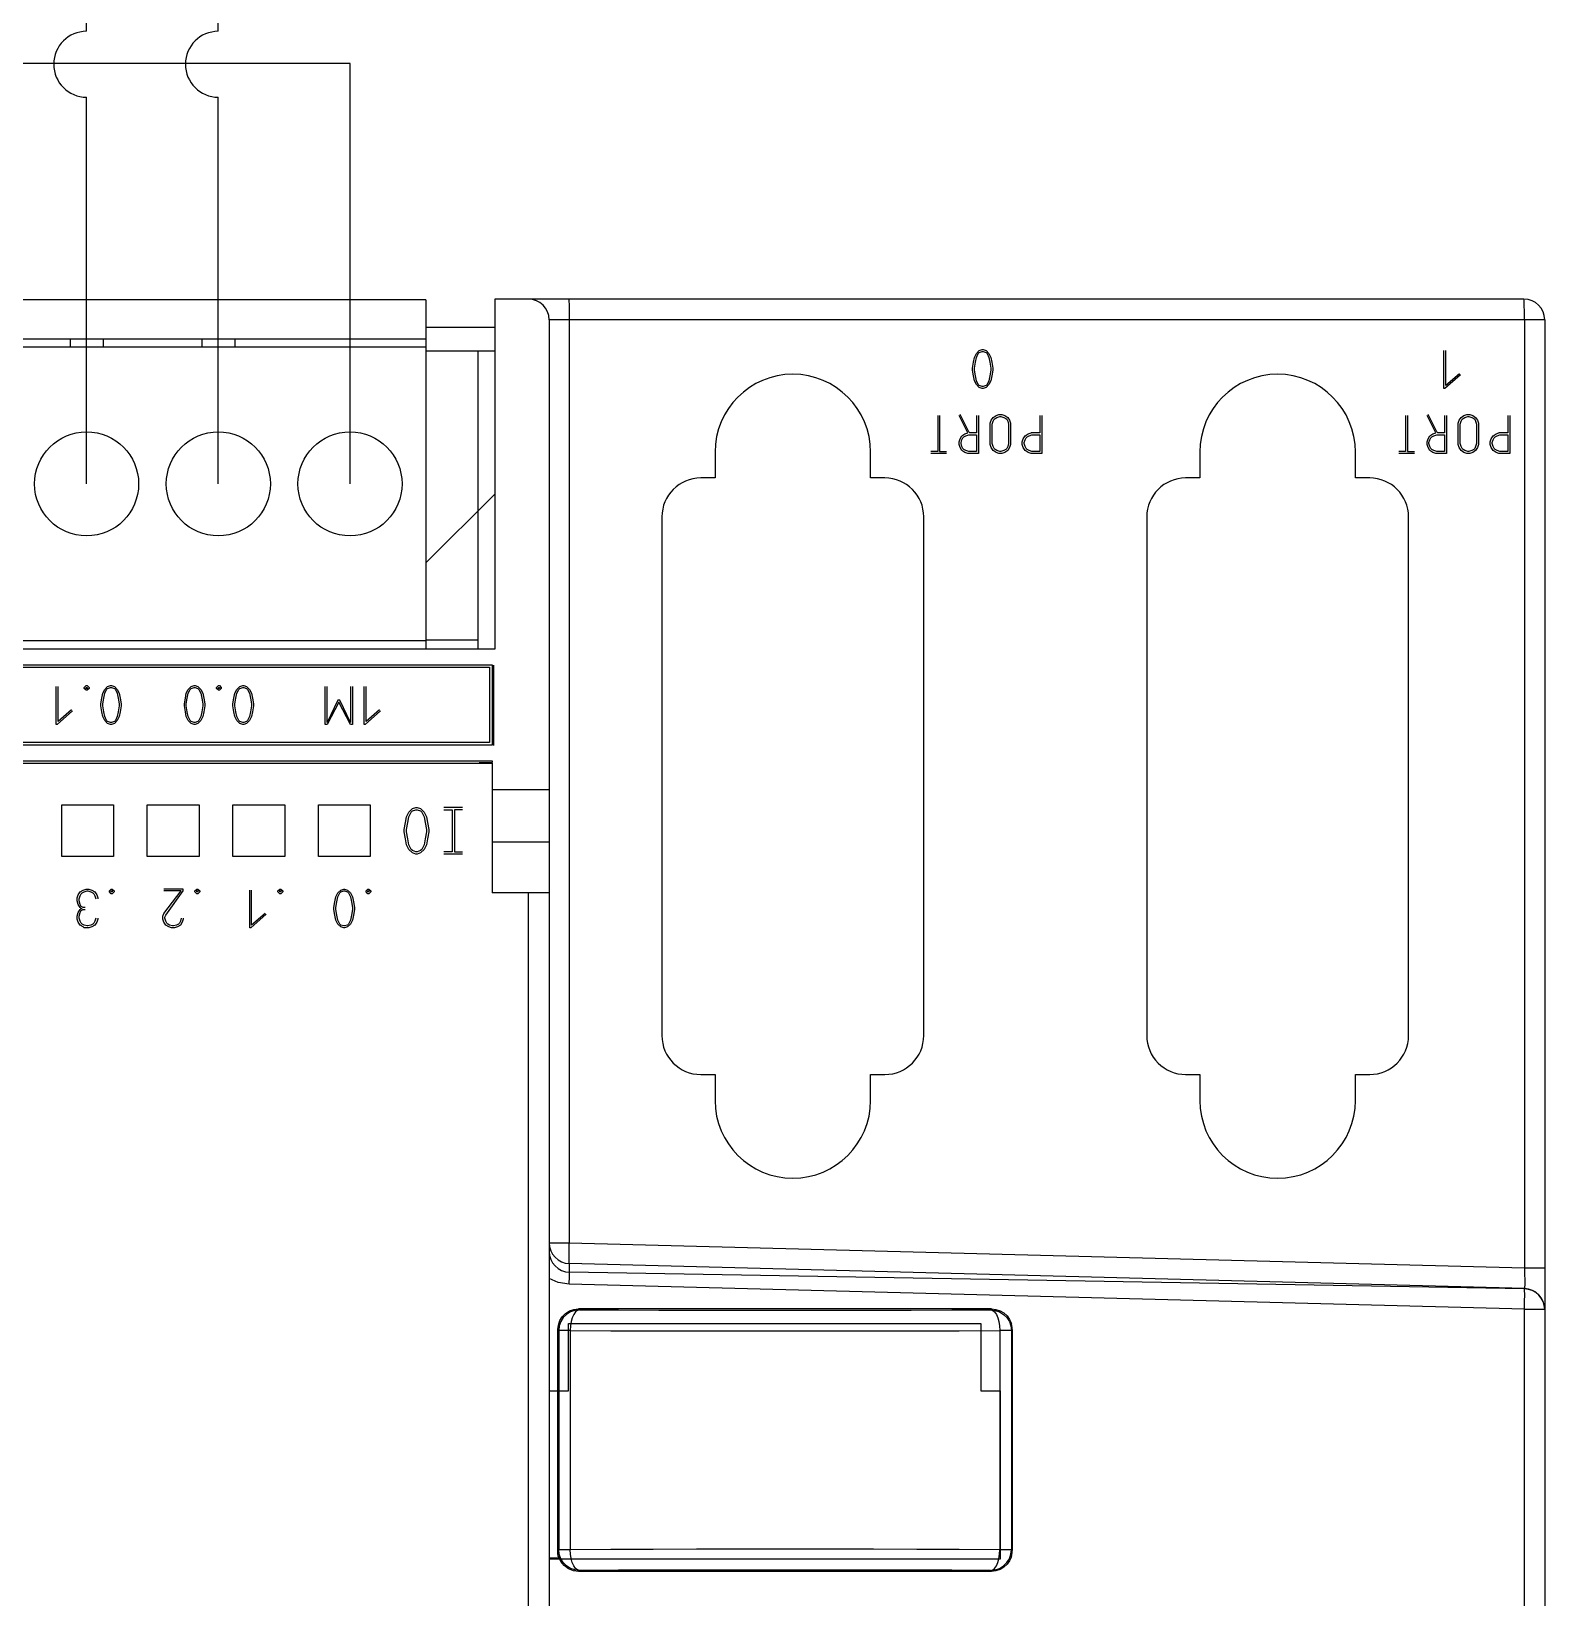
# Model space of a CAD drawing. Header units: inches. Extents: x 1238 to 1812, y 541 to 947.
# Drawn here: x 1505.2 to 1563.5, y 729.4 to 789.8 of the extents above; entities that cross this region are included whole.
import ezdxf

# ---------------------------------------------------------------- set-up
doc = ezdxf.new("R2010")
doc.units = ezdxf.units.IN
doc.header["$MEASUREMENT"] = 0
for name, color, linetype in [('0007LEVEL_0', 7, 'Continuous'), ('0007LEVEL_1', 7, 'Continuous'), ('0007LEVEL_2', 7, 'Continuous'), ('8_ALL_NOTES_BALLOONS_SYMBOLS_GT', 7, 'Continuous'), ('RED_2.5mm^2', 1, 'Continuous'), ('YEL_14_THHN', 2, 'Continuous')]:
    doc.layers.add(name, color=color, linetype=linetype)

msp = doc.modelspace()

# ---------------------------------------------------------------- linework, layer by layer
at = {"color": 7, "linetype": 'Continuous'}
for p, q in [((1523.048, 779.482), (1523.048, 765.982)), ((1562.748, 779.482), (1523.048, 779.482)), ((1525.148, 778.682), (1525.148, 700.282)), ((1563.548, 778.682), (1563.548, 700.282)), ((1531.548, 773.582), (1531.548, 772.582)), ((1537.548, 772.582), (1537.548, 773.582)), ((1550.248, 773.582), (1550.248, 772.582)), ((1556.248, 772.582), (1556.248, 773.582)), ((1531.548, 772.582), (1530.998, 772.582)), ((1538.098, 772.582), (1537.548, 772.582)), ((1550.248, 772.582), (1549.698, 772.582)), ((1556.798, 772.582), (1556.248, 772.582)), ((1529.498, 771.082), (1529.498, 751.082)), ((1539.598, 751.082), (1539.598, 771.082)), ((1548.198, 771.082), (1548.198, 751.082)), ((1558.298, 751.082), (1558.298, 771.082)), ((1523.048, 765.982), (1369.648, 765.982)), ((1369.748, 761.672), (1522.948, 761.672)), ((1522.948, 761.672), (1522.948, 761.613)), ((1369.748, 761.582), (1522.948, 761.582)), ((1522.948, 761.582), (1522.948, 756.582)), ((1522.948, 760.569), (1525.148, 760.569)), ((1506.348, 757.982), (1506.348, 759.982)), ((1506.348, 759.982), (1508.348, 759.982)), ((1508.348, 759.982), (1508.348, 757.982)), ((1509.648, 757.982), (1509.648, 759.982)), ((1509.648, 759.982), (1511.648, 759.982)), ((1511.648, 759.982), (1511.648, 757.982)), ((1512.948, 757.982), (1512.948, 759.982)), ((1512.948, 759.982), (1514.948, 759.982)), ((1514.948, 759.982), (1514.948, 757.982)), ((1516.248, 757.982), (1516.248, 759.982)), ((1516.248, 759.982), (1518.248, 759.982)), ((1518.248, 759.982), (1518.248, 757.982)), ((1522.948, 758.554), (1525.148, 758.554)), ((1508.348, 757.982), (1506.348, 757.982)), ((1511.648, 757.982), (1509.648, 757.982)), ((1514.948, 757.982), (1512.948, 757.982)), ((1518.248, 757.982), (1516.248, 757.982)), ((1525.148, 756.582), (1522.948, 756.582)), ((1530.998, 749.582), (1531.548, 749.582)), ((1531.548, 749.582), (1531.548, 748.582)), ((1537.548, 748.582), (1537.548, 749.582)), ((1537.548, 749.582), (1538.098, 749.582)), ((1549.698, 749.582), (1550.248, 749.582)), ((1550.248, 749.582), (1550.248, 748.582)), ((1556.248, 748.582), (1556.248, 749.582)), ((1556.248, 749.582), (1556.798, 749.582)), ((1562.762, 741.315), (1525.934, 741.958)), ((1525.898, 737.382), (1525.898, 739.982)), ((1525.898, 739.982), (1541.798, 739.982)), ((1541.798, 739.982), (1541.798, 737.382)), ((1525.148, 737.382), (1525.898, 737.382)), ((1541.798, 737.382), (1542.548, 737.382)), ((1542.548, 737.382), (1542.548, 730.888)), ((1542.548, 730.888), (1525.148, 730.896))]:
    msp.add_line(p, q, dxfattribs=at)
for centre, radius, start, end in [((1524.348, 778.682), 0.8, 0, 90), ((1562.748, 778.682), 0.8, 0, 90), ((1534.548, 773.582), 3, 0, 180), ((1553.248, 773.582), 3, 0, 180), ((1530.998, 771.082), 1.5, 90, 180), ((1538.098, 771.082), 1.5, 0, 90), ((1549.698, 771.082), 1.5, 90, 180), ((1556.798, 771.082), 1.5, 0, 90), ((1530.998, 751.082), 1.5, 180, 270), ((1538.098, 751.082), 1.5, 270, 0), ((1549.698, 751.082), 1.5, 180, 270.00001), ((1556.798, 751.082), 1.5, 270, 0), ((1534.548, 748.582), 3, 180, 0), ((1553.248, 748.582), 3, 180, 0), ((1525.948, 742.758), 0.8, 180, 269), ((1562.748, 740.515), 0.8, 0, 89)]:
    msp.add_arc(centre, radius, start, end, dxfattribs=at)
msp.add_spline([(1522.46, 761.603), (1522.546, 761.61), (1522.706, 761.612), (1522.948, 761.613)], degree=3, dxfattribs=at)
at = {"layer": '0007LEVEL_0', "color": 7, "linetype": 'Continuous'}
for p, q in [((1519.738, 759.702), (1519.873, 759.837)), ((1519.873, 759.837), (1520.008, 759.882)), ((1520.008, 759.882), (1520.053, 759.882)), ((1520.053, 759.882), (1520.188, 759.837)), ((1520.188, 759.837), (1520.323, 759.702)), ((1521.808, 759.882), (1521.088, 759.882)), ((1519.558, 759.027), (1519.603, 759.297)), ((1519.603, 759.297), (1519.648, 759.522)), ((1519.648, 759.522), (1519.738, 759.702)), ((1519.648, 759.027), (1519.693, 759.297)), ((1519.693, 759.297), (1519.738, 759.522)), ((1519.738, 759.522), (1519.828, 759.702)), ((1519.828, 759.702), (1519.873, 759.747)), ((1519.873, 759.747), (1520.008, 759.792)), ((1520.008, 759.792), (1520.053, 759.792)), ((1520.053, 759.792), (1520.188, 759.747)), ((1520.188, 759.747), (1520.233, 759.702)), ((1520.233, 759.702), (1520.323, 759.522)), ((1520.323, 759.702), (1520.413, 759.522)), ((1520.323, 759.522), (1520.368, 759.297)), ((1520.368, 759.297), (1520.413, 759.027)), ((1520.413, 759.522), (1520.458, 759.297)), ((1520.458, 759.297), (1520.503, 759.027)), ((1521.088, 759.792), (1521.403, 759.792)), ((1521.403, 759.792), (1521.403, 758.172)), ((1521.493, 759.792), (1521.493, 758.172)), ((1521.808, 759.792), (1521.493, 759.792)), ((1519.558, 758.937), (1519.558, 759.027)), ((1519.603, 758.667), (1519.558, 758.937)), ((1519.648, 758.442), (1519.603, 758.667)), ((1519.648, 758.937), (1519.648, 759.027)), ((1519.693, 758.667), (1519.648, 758.937)), ((1519.738, 758.442), (1519.693, 758.667)), ((1520.368, 758.667), (1520.323, 758.442)), ((1520.413, 758.937), (1520.368, 758.667)), ((1520.413, 759.027), (1520.413, 758.937)), ((1520.458, 758.667), (1520.413, 758.442)), ((1520.503, 758.937), (1520.458, 758.667)), ((1520.503, 759.027), (1520.503, 758.937)), ((1519.738, 758.262), (1519.648, 758.442)), ((1519.828, 758.262), (1519.738, 758.442)), ((1519.873, 758.127), (1519.738, 758.262)), ((1519.873, 758.217), (1519.828, 758.262)), ((1520.008, 758.172), (1519.873, 758.217)), ((1520.008, 758.082), (1519.873, 758.127)), ((1520.053, 758.172), (1520.008, 758.172)), ((1520.053, 758.082), (1520.008, 758.082)), ((1520.188, 758.217), (1520.053, 758.172)), ((1520.188, 758.127), (1520.053, 758.082)), ((1520.323, 758.262), (1520.188, 758.127)), ((1520.233, 758.262), (1520.188, 758.217)), ((1520.323, 758.442), (1520.233, 758.262)), ((1520.413, 758.442), (1520.323, 758.262)), ((1521.403, 758.172), (1521.088, 758.172)), ((1521.808, 758.082), (1521.088, 758.082)), ((1521.493, 758.172), (1521.808, 758.172)), ((1506.948, 756.394), (1506.986, 756.507)), ((1506.948, 756.282), (1506.948, 756.394)), ((1506.986, 756.132), (1506.948, 756.282)), ((1506.986, 756.507), (1507.061, 756.619)), ((1507.023, 756.357), (1507.061, 756.469)), ((1507.023, 756.282), (1507.023, 756.357)), ((1507.061, 756.132), (1507.023, 756.282)), ((1507.061, 756.619), (1507.173, 756.694)), ((1507.061, 756.469), (1507.098, 756.544)), ((1507.098, 756.544), (1507.136, 756.582)), ((1507.136, 756.582), (1507.211, 756.619)), ((1507.173, 756.694), (1507.286, 756.732)), ((1507.211, 756.619), (1507.323, 756.657)), ((1507.286, 756.732), (1507.398, 756.732)), ((1507.323, 756.657), (1507.361, 756.657)), ((1507.361, 756.657), (1507.473, 756.619)), ((1507.398, 756.732), (1507.511, 756.694)), ((1507.473, 756.619), (1507.548, 756.582)), ((1507.511, 756.694), (1507.623, 756.619)), ((1507.548, 756.582), (1507.586, 756.544)), ((1507.586, 756.544), (1507.623, 756.469)), ((1507.623, 756.619), (1507.698, 756.507)), ((1507.623, 756.469), (1507.661, 756.357)), ((1507.698, 756.507), (1507.736, 756.394)), ((1507.736, 756.394), (1507.736, 756.357)), ((1508.186, 756.657), (1508.261, 756.732)), ((1508.186, 756.619), (1508.186, 756.657)), ((1508.261, 756.544), (1508.186, 756.619)), ((1508.261, 756.732), (1508.298, 756.732)), ((1508.261, 756.619), (1508.261, 756.657)), ((1508.261, 756.657), (1508.298, 756.657)), ((1508.298, 756.619), (1508.261, 756.619)), ((1508.298, 756.544), (1508.261, 756.544)), ((1508.298, 756.732), (1508.373, 756.657)), ((1508.298, 756.657), (1508.298, 756.619)), ((1508.373, 756.619), (1508.298, 756.544)), ((1508.373, 756.657), (1508.373, 756.619)), ((1511.036, 756.732), (1510.286, 756.732)), ((1510.286, 755.794), (1510.961, 756.657)), ((1510.961, 756.657), (1510.286, 756.657)), ((1510.361, 755.719), (1511.036, 756.657)), ((1511.036, 756.657), (1511.036, 756.732)), ((1511.486, 756.657), (1511.561, 756.732)), ((1511.486, 756.619), (1511.486, 756.657)), ((1511.561, 756.544), (1511.486, 756.619)), ((1511.561, 756.732), (1511.598, 756.732)), ((1511.561, 756.619), (1511.561, 756.657)), ((1511.561, 756.657), (1511.598, 756.657)), ((1511.598, 756.619), (1511.561, 756.619)), ((1511.598, 756.544), (1511.561, 756.544)), ((1511.598, 756.732), (1511.673, 756.657)), ((1511.598, 756.657), (1511.598, 756.619)), ((1511.673, 756.619), (1511.598, 756.544)), ((1511.673, 756.657), (1511.673, 756.619)), ((1513.598, 755.232), (1513.598, 756.694)), ((1513.673, 755.344), (1513.673, 756.694)), ((1514.686, 756.657), (1514.761, 756.732)), ((1514.686, 756.619), (1514.686, 756.657)), ((1514.761, 756.544), (1514.686, 756.619)), ((1514.761, 756.732), (1514.798, 756.732)), ((1514.761, 756.619), (1514.761, 756.657)), ((1514.761, 756.657), (1514.798, 756.657)), ((1514.798, 756.619), (1514.761, 756.619)), ((1514.798, 756.544), (1514.761, 756.544)), ((1514.798, 756.732), (1514.873, 756.657)), ((1514.798, 756.657), (1514.798, 756.619)), ((1514.873, 756.619), (1514.798, 756.544)), ((1514.873, 756.657), (1514.873, 756.619)), ((1516.848, 756.019), (1516.886, 756.244)), ((1516.886, 756.244), (1516.923, 756.432)), ((1516.923, 756.432), (1516.998, 756.582)), ((1516.923, 756.019), (1516.961, 756.244)), ((1516.961, 756.244), (1516.998, 756.432)), ((1516.998, 756.582), (1517.111, 756.694)), ((1516.998, 756.432), (1517.073, 756.582)), ((1517.073, 756.582), (1517.111, 756.619)), ((1517.111, 756.694), (1517.223, 756.732)), ((1517.111, 756.619), (1517.223, 756.657)), ((1517.223, 756.732), (1517.261, 756.732)), ((1517.223, 756.657), (1517.261, 756.657)), ((1517.261, 756.732), (1517.373, 756.694)), ((1517.261, 756.657), (1517.373, 756.619)), ((1517.373, 756.694), (1517.486, 756.582)), ((1517.373, 756.619), (1517.411, 756.582)), ((1517.411, 756.582), (1517.486, 756.432)), ((1517.486, 756.582), (1517.561, 756.432)), ((1517.486, 756.432), (1517.523, 756.244)), ((1517.523, 756.244), (1517.561, 756.019)), ((1517.561, 756.432), (1517.598, 756.244)), ((1517.598, 756.244), (1517.636, 756.019)), ((1518.086, 756.657), (1518.161, 756.732)), ((1518.086, 756.619), (1518.086, 756.657)), ((1518.161, 756.544), (1518.086, 756.619)), ((1518.161, 756.732), (1518.198, 756.732)), ((1518.161, 756.619), (1518.161, 756.657)), ((1518.161, 756.657), (1518.198, 756.657)), ((1518.198, 756.619), (1518.161, 756.619)), ((1518.198, 756.544), (1518.161, 756.544)), ((1518.198, 756.732), (1518.273, 756.657)), ((1518.198, 756.657), (1518.198, 756.619)), ((1518.273, 756.619), (1518.198, 756.544)), ((1518.273, 756.657), (1518.273, 756.619)), ((1506.948, 755.682), (1506.986, 755.832)), ((1506.948, 755.569), (1506.948, 755.682)), ((1507.061, 756.019), (1506.986, 756.132)), ((1506.986, 755.832), (1507.061, 755.944)), ((1507.023, 755.682), (1507.061, 755.832)), ((1507.023, 755.607), (1507.023, 755.682)), ((1507.061, 755.494), (1507.023, 755.607)), ((1507.098, 756.057), (1507.061, 756.132)), ((1507.098, 755.982), (1507.061, 756.019)), ((1507.061, 755.944), (1507.098, 755.982)), ((1507.061, 755.832), (1507.098, 755.907)), ((1507.173, 756.019), (1507.098, 756.057)), ((1507.098, 755.982), (1507.136, 755.982)), ((1507.098, 755.907), (1507.173, 755.944)), ((1507.248, 756.019), (1507.173, 756.019)), ((1507.173, 755.944), (1507.248, 755.944)), ((1507.661, 755.607), (1507.623, 755.494)), ((1507.736, 755.607), (1507.736, 755.569)), ((1510.248, 755.682), (1510.286, 755.794)), ((1510.248, 755.569), (1510.248, 755.682)), ((1510.323, 755.644), (1510.361, 755.719)), ((1510.323, 755.607), (1510.323, 755.644)), ((1510.361, 755.494), (1510.323, 755.607)), ((1510.961, 755.607), (1510.923, 755.494)), ((1511.036, 755.607), (1511.036, 755.569)), ((1514.236, 755.757), (1513.636, 755.232)), ((1514.198, 755.794), (1513.673, 755.344)), ((1516.848, 755.944), (1516.848, 756.019)), ((1516.886, 755.719), (1516.848, 755.944)), ((1516.923, 755.532), (1516.886, 755.719)), ((1516.923, 755.944), (1516.923, 756.019)), ((1516.961, 755.719), (1516.923, 755.944)), ((1516.998, 755.532), (1516.961, 755.719)), ((1517.523, 755.719), (1517.486, 755.532)), ((1517.561, 755.944), (1517.523, 755.719)), ((1517.561, 756.019), (1517.561, 755.944)), ((1517.598, 755.719), (1517.561, 755.532)), ((1517.636, 755.944), (1517.598, 755.719)), ((1517.636, 756.019), (1517.636, 755.944)), ((1506.986, 755.457), (1506.948, 755.569)), ((1507.061, 755.344), (1506.986, 755.457)), ((1507.098, 755.419), (1507.061, 755.494)), ((1507.173, 755.269), (1507.061, 755.344)), ((1507.136, 755.382), (1507.098, 755.419)), ((1507.211, 755.344), (1507.136, 755.382)), ((1507.211, 755.232), (1507.173, 755.269)), ((1507.323, 755.307), (1507.211, 755.344)), ((1507.398, 755.232), (1507.211, 755.232)), ((1507.361, 755.307), (1507.323, 755.307)), ((1507.473, 755.344), (1507.361, 755.307)), ((1507.511, 755.269), (1507.398, 755.232)), ((1507.548, 755.382), (1507.473, 755.344)), ((1507.623, 755.344), (1507.511, 755.269)), ((1507.586, 755.419), (1507.548, 755.382)), ((1507.623, 755.494), (1507.586, 755.419)), ((1507.698, 755.457), (1507.623, 755.344)), ((1507.736, 755.569), (1507.698, 755.457)), ((1510.286, 755.457), (1510.248, 755.569)), ((1510.361, 755.344), (1510.286, 755.457)), ((1510.398, 755.419), (1510.361, 755.494)), ((1510.473, 755.269), (1510.361, 755.344)), ((1510.436, 755.382), (1510.398, 755.419)), ((1510.511, 755.344), (1510.436, 755.382)), ((1510.586, 755.232), (1510.473, 755.269)), ((1510.623, 755.307), (1510.511, 755.344)), ((1510.698, 755.232), (1510.586, 755.232)), ((1510.661, 755.307), (1510.623, 755.307)), ((1510.773, 755.344), (1510.661, 755.307)), ((1510.811, 755.269), (1510.698, 755.232)), ((1510.848, 755.382), (1510.773, 755.344)), ((1510.923, 755.344), (1510.811, 755.269)), ((1510.886, 755.419), (1510.848, 755.382)), ((1510.923, 755.494), (1510.886, 755.419)), ((1510.998, 755.457), (1510.923, 755.344)), ((1511.036, 755.569), (1510.998, 755.457)), ((1513.636, 755.232), (1513.598, 755.232)), ((1516.998, 755.382), (1516.923, 755.532)), ((1517.073, 755.382), (1516.998, 755.532)), ((1517.111, 755.269), (1516.998, 755.382)), ((1517.111, 755.344), (1517.073, 755.382)), ((1517.223, 755.307), (1517.111, 755.344)), ((1517.223, 755.232), (1517.111, 755.269)), ((1517.261, 755.307), (1517.223, 755.307)), ((1517.261, 755.232), (1517.223, 755.232)), ((1517.373, 755.344), (1517.261, 755.307)), ((1517.373, 755.269), (1517.261, 755.232)), ((1517.486, 755.382), (1517.373, 755.269)), ((1517.411, 755.382), (1517.373, 755.344)), ((1517.486, 755.532), (1517.411, 755.382)), ((1517.561, 755.532), (1517.486, 755.382))]:
    msp.add_line(p, q, dxfattribs=at)
at = {"layer": '0007LEVEL_1', "color": 7, "linetype": 'Continuous'}
for p, q in [((1449.148, 765.382), (1522.948, 765.382)), ((1449.248, 765.282), (1522.848, 765.282)), ((1522.848, 765.282), (1522.848, 762.382)), ((1522.948, 765.382), (1522.948, 762.282)), ((1506.13, 763.082), (1506.13, 764.544)), ((1506.205, 763.194), (1506.205, 764.544)), ((1507.217, 764.507), (1507.292, 764.582)), ((1507.217, 764.469), (1507.217, 764.507)), ((1507.292, 764.394), (1507.217, 764.469)), ((1507.292, 764.582), (1507.33, 764.582)), ((1507.292, 764.469), (1507.292, 764.507)), ((1507.292, 764.507), (1507.33, 764.507)), ((1507.33, 764.469), (1507.292, 764.469)), ((1507.33, 764.394), (1507.292, 764.394)), ((1507.33, 764.582), (1507.405, 764.507)), ((1507.33, 764.507), (1507.33, 764.469)), ((1507.405, 764.469), (1507.33, 764.394)), ((1507.405, 764.507), (1507.405, 764.469)), ((1507.855, 763.869), (1507.892, 764.094)), ((1507.892, 764.094), (1507.93, 764.282)), ((1507.93, 764.282), (1508.005, 764.432)), ((1507.93, 763.869), (1507.967, 764.094)), ((1507.967, 764.094), (1508.005, 764.282)), ((1508.005, 764.432), (1508.117, 764.544)), ((1508.005, 764.282), (1508.08, 764.432)), ((1508.08, 764.432), (1508.117, 764.469)), ((1508.117, 764.544), (1508.23, 764.582)), ((1508.117, 764.469), (1508.23, 764.507)), ((1508.23, 764.582), (1508.267, 764.582)), ((1508.23, 764.507), (1508.267, 764.507)), ((1508.267, 764.582), (1508.38, 764.544)), ((1508.267, 764.507), (1508.38, 764.469)), ((1508.38, 764.544), (1508.492, 764.432)), ((1508.38, 764.469), (1508.417, 764.432)), ((1508.417, 764.432), (1508.492, 764.282)), ((1508.492, 764.432), (1508.567, 764.282)), ((1508.492, 764.282), (1508.53, 764.094)), ((1508.53, 764.094), (1508.567, 763.869)), ((1508.567, 764.282), (1508.605, 764.094)), ((1508.605, 764.094), (1508.642, 763.869)), ((1511.079, 763.869), (1511.116, 764.094)), ((1511.116, 764.094), (1511.154, 764.282)), ((1511.154, 764.282), (1511.229, 764.432)), ((1511.154, 763.869), (1511.191, 764.094)), ((1511.191, 764.094), (1511.229, 764.282)), ((1511.229, 764.432), (1511.341, 764.544)), ((1511.229, 764.282), (1511.304, 764.432)), ((1511.304, 764.432), (1511.341, 764.469)), ((1511.341, 764.544), (1511.454, 764.582)), ((1511.341, 764.469), (1511.454, 764.507)), ((1511.454, 764.582), (1511.491, 764.582)), ((1511.454, 764.507), (1511.491, 764.507)), ((1511.491, 764.582), (1511.604, 764.544)), ((1511.491, 764.507), (1511.604, 764.469)), ((1511.604, 764.544), (1511.716, 764.432)), ((1511.604, 764.469), (1511.641, 764.432)), ((1511.641, 764.432), (1511.716, 764.282)), ((1511.716, 764.432), (1511.791, 764.282)), ((1511.716, 764.282), (1511.754, 764.094)), ((1511.754, 764.094), (1511.791, 763.869)), ((1511.791, 764.282), (1511.829, 764.094)), ((1511.829, 764.094), (1511.866, 763.869)), ((1512.316, 764.507), (1512.391, 764.582)), ((1512.316, 764.469), (1512.316, 764.507)), ((1512.391, 764.394), (1512.316, 764.469)), ((1512.391, 764.582), (1512.429, 764.582)), ((1512.391, 764.469), (1512.391, 764.507)), ((1512.391, 764.507), (1512.429, 764.507)), ((1512.429, 764.469), (1512.391, 764.469)), ((1512.429, 764.394), (1512.391, 764.394)), ((1512.429, 764.582), (1512.504, 764.507)), ((1512.429, 764.507), (1512.429, 764.469)), ((1512.504, 764.469), (1512.429, 764.394)), ((1512.504, 764.507), (1512.504, 764.469)), ((1512.954, 763.869), (1512.991, 764.094)), ((1512.991, 764.094), (1513.029, 764.282)), ((1513.029, 764.282), (1513.104, 764.432)), ((1513.029, 763.869), (1513.066, 764.094)), ((1513.066, 764.094), (1513.104, 764.282)), ((1513.104, 764.432), (1513.216, 764.544)), ((1513.104, 764.282), (1513.179, 764.432)), ((1513.179, 764.432), (1513.216, 764.469)), ((1513.216, 764.544), (1513.329, 764.582)), ((1513.216, 764.469), (1513.329, 764.507)), ((1513.329, 764.582), (1513.366, 764.582)), ((1513.329, 764.507), (1513.366, 764.507)), ((1513.366, 764.582), (1513.479, 764.544)), ((1513.366, 764.507), (1513.479, 764.469)), ((1513.479, 764.544), (1513.591, 764.432)), ((1513.479, 764.469), (1513.516, 764.432)), ((1513.516, 764.432), (1513.591, 764.282)), ((1513.591, 764.432), (1513.666, 764.282)), ((1513.591, 764.282), (1513.629, 764.094)), ((1513.629, 764.094), (1513.666, 763.869)), ((1513.666, 764.282), (1513.704, 764.094)), ((1513.704, 764.094), (1513.741, 763.869)), ((1516.511, 763.082), (1516.511, 764.544)), ((1516.586, 763.157), (1516.586, 764.544)), ((1517.486, 764.544), (1517.486, 763.157)), ((1517.561, 764.544), (1517.561, 763.082)), ((1518.011, 763.082), (1518.011, 764.544)), ((1518.086, 763.194), (1518.086, 764.544)), ((1506.767, 763.607), (1506.167, 763.082)), ((1506.73, 763.644), (1506.205, 763.194)), ((1507.855, 763.794), (1507.855, 763.869)), ((1507.892, 763.569), (1507.855, 763.794)), ((1507.93, 763.382), (1507.892, 763.569)), ((1507.93, 763.794), (1507.93, 763.869)), ((1507.967, 763.569), (1507.93, 763.794)), ((1508.005, 763.382), (1507.967, 763.569)), ((1508.53, 763.569), (1508.492, 763.382)), ((1508.567, 763.794), (1508.53, 763.569)), ((1508.567, 763.869), (1508.567, 763.794)), ((1508.605, 763.569), (1508.567, 763.382)), ((1508.642, 763.794), (1508.605, 763.569)), ((1508.642, 763.869), (1508.642, 763.794)), ((1511.079, 763.794), (1511.079, 763.869)), ((1511.116, 763.569), (1511.079, 763.794)), ((1511.154, 763.382), (1511.116, 763.569)), ((1511.154, 763.794), (1511.154, 763.869)), ((1511.191, 763.569), (1511.154, 763.794)), ((1511.229, 763.382), (1511.191, 763.569)), ((1511.754, 763.569), (1511.716, 763.382)), ((1511.791, 763.794), (1511.754, 763.569)), ((1511.791, 763.869), (1511.791, 763.794)), ((1511.829, 763.569), (1511.791, 763.382)), ((1511.866, 763.794), (1511.829, 763.569)), ((1511.866, 763.869), (1511.866, 763.794)), ((1512.954, 763.794), (1512.954, 763.869)), ((1512.991, 763.569), (1512.954, 763.794)), ((1513.029, 763.382), (1512.991, 763.569)), ((1513.029, 763.794), (1513.029, 763.869)), ((1513.066, 763.569), (1513.029, 763.794)), ((1513.104, 763.382), (1513.066, 763.569)), ((1513.629, 763.569), (1513.591, 763.382)), ((1513.666, 763.794), (1513.629, 763.569)), ((1513.666, 763.869), (1513.666, 763.794)), ((1513.704, 763.569), (1513.666, 763.382)), ((1513.741, 763.794), (1513.704, 763.569)), ((1513.741, 763.869), (1513.741, 763.794)), ((1516.999, 764.019), (1516.586, 763.157)), ((1517.036, 763.944), (1516.586, 763.082)), ((1517.074, 764.019), (1516.999, 764.019)), ((1517.486, 763.082), (1517.036, 763.944)), ((1517.486, 763.157), (1517.074, 764.019)), ((1518.649, 763.607), (1518.049, 763.082)), ((1518.611, 763.644), (1518.086, 763.194)), ((1506.167, 763.082), (1506.13, 763.082)), ((1508.005, 763.232), (1507.93, 763.382)), ((1508.08, 763.232), (1508.005, 763.382)), ((1508.117, 763.119), (1508.005, 763.232)), ((1508.117, 763.194), (1508.08, 763.232)), ((1508.23, 763.157), (1508.117, 763.194)), ((1508.23, 763.082), (1508.117, 763.119)), ((1508.267, 763.157), (1508.23, 763.157)), ((1508.267, 763.082), (1508.23, 763.082)), ((1508.38, 763.194), (1508.267, 763.157)), ((1508.38, 763.119), (1508.267, 763.082)), ((1508.417, 763.232), (1508.38, 763.194)), ((1508.492, 763.232), (1508.38, 763.119)), ((1508.492, 763.382), (1508.417, 763.232)), ((1508.567, 763.382), (1508.492, 763.232)), ((1511.229, 763.232), (1511.154, 763.382)), ((1511.304, 763.232), (1511.229, 763.382)), ((1511.341, 763.119), (1511.229, 763.232)), ((1511.341, 763.194), (1511.304, 763.232)), ((1511.454, 763.157), (1511.341, 763.194)), ((1511.454, 763.082), (1511.341, 763.119)), ((1511.491, 763.157), (1511.454, 763.157)), ((1511.491, 763.082), (1511.454, 763.082)), ((1511.604, 763.194), (1511.491, 763.157)), ((1511.604, 763.119), (1511.491, 763.082)), ((1511.716, 763.232), (1511.604, 763.119)), ((1511.641, 763.232), (1511.604, 763.194)), ((1511.716, 763.382), (1511.641, 763.232)), ((1511.791, 763.382), (1511.716, 763.232)), ((1513.104, 763.232), (1513.029, 763.382)), ((1513.179, 763.232), (1513.104, 763.382)), ((1513.216, 763.119), (1513.104, 763.232)), ((1513.216, 763.194), (1513.179, 763.232)), ((1513.329, 763.157), (1513.216, 763.194)), ((1513.329, 763.082), (1513.216, 763.119)), ((1513.366, 763.157), (1513.329, 763.157)), ((1513.366, 763.082), (1513.329, 763.082)), ((1513.479, 763.194), (1513.366, 763.157)), ((1513.479, 763.119), (1513.366, 763.082)), ((1513.591, 763.232), (1513.479, 763.119)), ((1513.516, 763.232), (1513.479, 763.194)), ((1513.591, 763.382), (1513.516, 763.232)), ((1513.666, 763.382), (1513.591, 763.232)), ((1516.586, 763.082), (1516.511, 763.082)), ((1517.561, 763.082), (1517.486, 763.082)), ((1518.049, 763.082), (1518.011, 763.082)), ((1522.948, 762.282), (1449.148, 762.282)), ((1522.848, 762.382), (1449.248, 762.382))]:
    msp.add_line(p, q, dxfattribs=at)
at = {"layer": '0007LEVEL_2', "color": 7, "linetype": 'Continuous'}
for p, q in [((1541.551, 777.232), (1541.626, 777.382)), ((1541.626, 777.382), (1541.738, 777.494)), ((1541.626, 777.232), (1541.701, 777.382)), ((1541.701, 777.382), (1541.738, 777.419)), ((1541.738, 777.494), (1541.851, 777.532)), ((1541.738, 777.419), (1541.851, 777.457)), ((1541.851, 777.532), (1541.888, 777.532)), ((1541.851, 777.457), (1541.888, 777.457)), ((1541.888, 777.532), (1542.001, 777.494)), ((1541.888, 777.457), (1542.001, 777.419)), ((1542.001, 777.494), (1542.113, 777.382)), ((1542.001, 777.419), (1542.038, 777.382)), ((1542.038, 777.382), (1542.113, 777.232)), ((1542.113, 777.382), (1542.188, 777.232)), ((1559.663, 776.032), (1559.663, 777.494)), ((1559.738, 776.144), (1559.738, 777.494)), ((1541.476, 776.819), (1541.513, 777.044)), ((1541.476, 776.744), (1541.476, 776.819)), ((1541.513, 776.519), (1541.476, 776.744)), ((1541.513, 777.044), (1541.551, 777.232)), ((1541.551, 776.819), (1541.588, 777.044)), ((1541.551, 776.744), (1541.551, 776.819)), ((1541.588, 776.519), (1541.551, 776.744)), ((1541.588, 777.044), (1541.626, 777.232)), ((1542.113, 777.232), (1542.151, 777.044)), ((1542.151, 777.044), (1542.188, 776.819)), ((1542.188, 776.744), (1542.151, 776.519)), ((1542.188, 777.232), (1542.226, 777.044)), ((1542.188, 776.819), (1542.188, 776.744)), ((1542.226, 777.044), (1542.263, 776.819)), ((1542.263, 776.744), (1542.226, 776.519)), ((1542.263, 776.819), (1542.263, 776.744)), ((1541.551, 776.332), (1541.513, 776.519)), ((1541.626, 776.182), (1541.551, 776.332)), ((1541.626, 776.332), (1541.588, 776.519)), ((1541.701, 776.182), (1541.626, 776.332)), ((1541.738, 776.069), (1541.626, 776.182)), ((1541.738, 776.144), (1541.701, 776.182)), ((1541.851, 776.107), (1541.738, 776.144)), ((1542.001, 776.144), (1541.888, 776.107)), ((1542.038, 776.182), (1542.001, 776.144)), ((1542.113, 776.182), (1542.001, 776.069)), ((1542.113, 776.332), (1542.038, 776.182)), ((1542.151, 776.519), (1542.113, 776.332)), ((1542.188, 776.332), (1542.113, 776.182)), ((1542.226, 776.519), (1542.188, 776.332)), ((1560.3, 776.557), (1559.7, 776.032)), ((1560.263, 776.594), (1559.738, 776.144)), ((1541.851, 776.032), (1541.738, 776.069)), ((1541.888, 776.107), (1541.851, 776.107)), ((1541.888, 776.032), (1541.851, 776.032)), ((1542.001, 776.069), (1541.888, 776.032)), ((1559.7, 776.032), (1559.663, 776.032)), ((1540.136, 774.994), (1540.136, 773.607)), ((1540.211, 774.994), (1540.211, 773.607)), ((1541.298, 774.319), (1540.961, 774.994)), ((1541.336, 774.357), (1540.998, 775.032)), ((1541.636, 774.994), (1541.636, 774.319)), ((1541.711, 774.994), (1541.711, 773.532)), ((1542.198, 774.807), (1542.273, 774.919)), ((1542.273, 774.919), (1542.386, 774.994)), ((1542.348, 774.882), (1542.423, 774.919)), ((1542.386, 774.994), (1542.498, 775.032)), ((1542.423, 774.919), (1542.536, 774.957)), ((1542.498, 775.032), (1542.611, 775.032)), ((1542.536, 774.957), (1542.573, 774.957)), ((1542.573, 774.957), (1542.686, 774.919)), ((1542.611, 775.032), (1542.723, 774.994)), ((1542.686, 774.919), (1542.761, 774.882)), ((1542.723, 774.994), (1542.836, 774.919)), ((1542.836, 774.919), (1542.911, 774.807)), ((1544.073, 774.994), (1544.073, 774.319)), ((1544.148, 774.994), (1544.148, 773.532)), ((1558.186, 774.994), (1558.186, 773.607)), ((1558.261, 774.994), (1558.261, 773.607)), ((1559.348, 774.319), (1559.011, 774.994)), ((1559.386, 774.357), (1559.048, 775.032)), ((1559.686, 774.994), (1559.686, 774.319)), ((1559.761, 774.994), (1559.761, 773.532)), ((1560.248, 774.807), (1560.323, 774.919)), ((1560.323, 774.919), (1560.436, 774.994)), ((1560.398, 774.882), (1560.473, 774.919)), ((1560.436, 774.994), (1560.548, 775.032)), ((1560.473, 774.919), (1560.586, 774.957)), ((1560.548, 775.032), (1560.661, 775.032)), ((1560.586, 774.957), (1560.623, 774.957)), ((1560.623, 774.957), (1560.736, 774.919)), ((1560.661, 775.032), (1560.773, 774.994)), ((1560.736, 774.919), (1560.811, 774.882)), ((1560.773, 774.994), (1560.886, 774.919)), ((1560.886, 774.919), (1560.961, 774.807)), ((1562.123, 774.994), (1562.123, 774.319)), ((1562.198, 774.994), (1562.198, 773.532)), ((1541.186, 774.282), (1541.298, 774.319)), ((1541.373, 774.319), (1541.336, 774.357)), ((1541.636, 774.319), (1541.373, 774.319)), ((1542.161, 774.694), (1542.198, 774.807)), ((1542.161, 773.869), (1542.161, 774.694)), ((1542.236, 774.657), (1542.273, 774.769)), ((1542.236, 773.907), (1542.236, 774.657)), ((1542.273, 774.769), (1542.311, 774.844)), ((1542.311, 774.844), (1542.348, 774.882)), ((1542.761, 774.882), (1542.798, 774.844)), ((1542.798, 774.844), (1542.836, 774.769)), ((1542.836, 774.769), (1542.873, 774.657)), ((1542.873, 774.657), (1542.873, 773.907)), ((1542.911, 774.807), (1542.948, 774.694)), ((1542.948, 774.694), (1542.948, 773.869)), ((1543.623, 774.282), (1543.736, 774.319)), ((1544.073, 774.319), (1543.736, 774.319)), ((1559.236, 774.282), (1559.348, 774.319)), ((1559.423, 774.319), (1559.386, 774.357)), ((1559.686, 774.319), (1559.423, 774.319)), ((1560.211, 774.694), (1560.248, 774.807)), ((1560.211, 773.869), (1560.211, 774.694)), ((1560.286, 774.657), (1560.323, 774.769)), ((1560.286, 773.907), (1560.286, 774.657)), ((1560.323, 774.769), (1560.361, 774.844)), ((1560.361, 774.844), (1560.398, 774.882)), ((1560.811, 774.882), (1560.848, 774.844)), ((1560.848, 774.844), (1560.886, 774.769)), ((1560.886, 774.769), (1560.923, 774.657)), ((1560.923, 774.657), (1560.923, 773.907)), ((1560.961, 774.807), (1560.998, 774.694)), ((1560.998, 774.694), (1560.998, 773.869)), ((1561.673, 774.282), (1561.786, 774.319)), ((1562.123, 774.319), (1561.786, 774.319)), ((1540.961, 773.982), (1540.998, 774.094)), ((1540.961, 773.869), (1540.961, 773.982)), ((1540.998, 773.757), (1540.961, 773.869)), ((1540.998, 774.094), (1541.073, 774.207)), ((1541.073, 773.644), (1540.998, 773.757)), ((1541.036, 773.944), (1541.073, 774.057)), ((1541.036, 773.907), (1541.036, 773.944)), ((1541.073, 773.794), (1541.036, 773.907)), ((1541.073, 774.207), (1541.186, 774.282)), ((1541.073, 774.057), (1541.111, 774.132)), ((1541.111, 773.719), (1541.073, 773.794)), ((1541.111, 774.132), (1541.148, 774.169)), ((1541.148, 773.682), (1541.111, 773.719)), ((1541.148, 774.169), (1541.223, 774.207)), ((1541.223, 774.207), (1541.336, 774.244)), ((1541.336, 774.244), (1541.636, 774.244)), ((1541.636, 774.244), (1541.636, 773.607)), ((1542.198, 773.757), (1542.161, 773.869)), ((1542.273, 773.644), (1542.198, 773.757)), ((1542.273, 773.794), (1542.236, 773.907)), ((1542.311, 773.719), (1542.273, 773.794)), ((1542.348, 773.682), (1542.311, 773.719)), ((1542.798, 773.719), (1542.761, 773.682)), ((1542.836, 773.794), (1542.798, 773.719)), ((1542.873, 773.907), (1542.836, 773.794)), ((1542.911, 773.757), (1542.836, 773.644)), ((1542.948, 773.869), (1542.911, 773.757)), ((1543.398, 773.982), (1543.436, 774.094)), ((1543.398, 773.869), (1543.398, 773.982)), ((1543.436, 773.757), (1543.398, 773.869)), ((1543.436, 774.094), (1543.511, 774.207)), ((1543.511, 773.644), (1543.436, 773.757)), ((1543.473, 773.944), (1543.511, 774.057)), ((1543.473, 773.907), (1543.473, 773.944)), ((1543.511, 773.794), (1543.473, 773.907)), ((1543.511, 774.207), (1543.623, 774.282)), ((1543.511, 774.057), (1543.548, 774.132)), ((1543.548, 773.719), (1543.511, 773.794)), ((1543.548, 774.132), (1543.586, 774.169)), ((1543.586, 773.682), (1543.548, 773.719)), ((1543.586, 774.169), (1543.661, 774.207)), ((1543.661, 774.207), (1543.773, 774.244)), ((1543.773, 774.244), (1544.073, 774.244)), ((1544.073, 774.244), (1544.073, 773.607)), ((1559.011, 773.982), (1559.048, 774.094)), ((1559.011, 773.869), (1559.011, 773.982)), ((1559.048, 773.757), (1559.011, 773.869)), ((1559.048, 774.094), (1559.123, 774.207)), ((1559.123, 773.644), (1559.048, 773.757)), ((1559.086, 773.944), (1559.123, 774.057)), ((1559.086, 773.907), (1559.086, 773.944)), ((1559.123, 773.794), (1559.086, 773.907)), ((1559.123, 774.207), (1559.236, 774.282)), ((1559.123, 774.057), (1559.161, 774.132)), ((1559.161, 773.719), (1559.123, 773.794)), ((1559.161, 774.132), (1559.198, 774.169)), ((1559.198, 773.682), (1559.161, 773.719)), ((1559.198, 774.169), (1559.273, 774.207)), ((1559.273, 774.207), (1559.386, 774.244)), ((1559.386, 774.244), (1559.686, 774.244)), ((1559.686, 774.244), (1559.686, 773.607)), ((1560.248, 773.757), (1560.211, 773.869)), ((1560.323, 773.644), (1560.248, 773.757)), ((1560.323, 773.794), (1560.286, 773.907)), ((1560.361, 773.719), (1560.323, 773.794)), ((1560.398, 773.682), (1560.361, 773.719)), ((1560.848, 773.719), (1560.811, 773.682)), ((1560.886, 773.794), (1560.848, 773.719)), ((1560.923, 773.907), (1560.886, 773.794)), ((1560.961, 773.757), (1560.886, 773.644)), ((1560.998, 773.869), (1560.961, 773.757)), ((1561.448, 773.982), (1561.486, 774.094)), ((1561.448, 773.869), (1561.448, 773.982)), ((1561.486, 773.757), (1561.448, 773.869)), ((1561.486, 774.094), (1561.561, 774.207)), ((1561.561, 773.644), (1561.486, 773.757)), ((1561.523, 773.944), (1561.561, 774.057)), ((1561.523, 773.907), (1561.523, 773.944)), ((1561.561, 773.794), (1561.523, 773.907)), ((1561.561, 774.207), (1561.673, 774.282)), ((1561.561, 774.057), (1561.598, 774.132)), ((1561.598, 773.719), (1561.561, 773.794)), ((1561.598, 774.132), (1561.636, 774.169)), ((1561.636, 773.682), (1561.598, 773.719)), ((1561.636, 774.169), (1561.711, 774.207)), ((1561.711, 774.207), (1561.823, 774.244)), ((1561.823, 774.244), (1562.123, 774.244)), ((1562.123, 774.244), (1562.123, 773.607)), ((1540.136, 773.607), (1539.873, 773.607)), ((1540.473, 773.532), (1539.873, 773.532)), ((1540.211, 773.607), (1540.473, 773.607)), ((1541.186, 773.569), (1541.073, 773.644)), ((1541.223, 773.644), (1541.148, 773.682)), ((1541.298, 773.532), (1541.186, 773.569)), ((1541.336, 773.607), (1541.223, 773.644)), ((1541.711, 773.532), (1541.298, 773.532)), ((1541.636, 773.607), (1541.336, 773.607)), ((1542.386, 773.569), (1542.273, 773.644)), ((1542.423, 773.644), (1542.348, 773.682)), ((1542.498, 773.532), (1542.386, 773.569)), ((1542.536, 773.607), (1542.423, 773.644)), ((1542.611, 773.532), (1542.498, 773.532)), ((1542.573, 773.607), (1542.536, 773.607)), ((1542.686, 773.644), (1542.573, 773.607)), ((1542.723, 773.569), (1542.611, 773.532)), ((1542.761, 773.682), (1542.686, 773.644)), ((1542.836, 773.644), (1542.723, 773.569)), ((1543.623, 773.569), (1543.511, 773.644)), ((1543.661, 773.644), (1543.586, 773.682)), ((1543.736, 773.532), (1543.623, 773.569)), ((1543.773, 773.607), (1543.661, 773.644)), ((1544.148, 773.532), (1543.736, 773.532)), ((1544.073, 773.607), (1543.773, 773.607)), ((1558.186, 773.607), (1557.923, 773.607)), ((1558.523, 773.532), (1557.923, 773.532)), ((1558.261, 773.607), (1558.523, 773.607)), ((1559.236, 773.569), (1559.123, 773.644)), ((1559.273, 773.644), (1559.198, 773.682)), ((1559.348, 773.532), (1559.236, 773.569)), ((1559.386, 773.607), (1559.273, 773.644)), ((1559.761, 773.532), (1559.348, 773.532)), ((1559.686, 773.607), (1559.386, 773.607)), ((1560.436, 773.569), (1560.323, 773.644)), ((1560.473, 773.644), (1560.398, 773.682)), ((1560.548, 773.532), (1560.436, 773.569)), ((1560.586, 773.607), (1560.473, 773.644)), ((1560.661, 773.532), (1560.548, 773.532)), ((1560.623, 773.607), (1560.586, 773.607)), ((1560.736, 773.644), (1560.623, 773.607)), ((1560.773, 773.569), (1560.661, 773.532)), ((1560.811, 773.682), (1560.736, 773.644)), ((1560.886, 773.644), (1560.773, 773.569)), ((1561.673, 773.569), (1561.561, 773.644)), ((1561.711, 773.644), (1561.636, 773.682)), ((1561.786, 773.532), (1561.673, 773.569)), ((1561.823, 773.607), (1561.711, 773.644)), ((1562.198, 773.532), (1561.786, 773.532)), ((1562.123, 773.607), (1561.823, 773.607))]:
    msp.add_line(p, q, dxfattribs=at)
at = {"layer": '8_ALL_NOTES_BALLOONS_SYMBOLS_GT', "color": 7, "linetype": 'Continuous'}
for p, q in [((1520.389, 779.458), (1448.507, 779.458)), ((1520.389, 779.458), (1520.389, 765.982)), ((1523.048, 779.482), (1523.048, 765.982)), ((1525.906, 779.482), (1525.914, 779.421)), ((1525.914, 779.421), (1525.921, 779.247)), ((1525.921, 779.247), (1525.926, 778.988)), ((1562.756, 779.421), (1562.748, 779.482)), ((1562.763, 779.247), (1562.756, 779.421)), ((1562.768, 778.988), (1562.763, 779.247)), ((1525.148, 778.682), (1525.148, 700.282)), ((1563.548, 778.682), (1525.148, 778.682)), ((1525.926, 778.988), (1525.927, 778.682)), ((1525.927, 778.682), (1525.927, 743.091)), ((1562.769, 778.682), (1562.768, 778.988)), ((1562.769, 778.682), (1562.769, 742.126)), ((1563.548, 778.682), (1563.548, 692.282)), ((1520.389, 777.934), (1448.507, 777.934)), ((1506.673, 777.934), (1506.673, 777.639)), ((1507.943, 777.934), (1507.943, 777.639)), ((1511.753, 777.934), (1511.753, 777.639)), ((1513.023, 777.934), (1513.023, 777.639)), ((1523.048, 778.382), (1520.389, 778.382)), ((1448.507, 777.639), (1520.389, 777.639)), ((1520.389, 777.482), (1523.048, 777.482)), ((1522.398, 777.482), (1522.398, 765.982)), ((1523.048, 771.963), (1520.389, 769.304)), ((1523.048, 765.982), (1369.648, 765.982)), ((1448.507, 766.311), (1520.389, 766.311)), ((1522.398, 766.332), (1520.389, 766.332)), ((1523.019, 762.263), (1523.019, 765.366)), ((1522.948, 761.672), (1522.948, 761.613)), ((1522.449, 761.605), (1522.46, 761.607)), ((1522.46, 761.607), (1522.546, 761.61)), ((1522.546, 761.61), (1522.706, 761.612)), ((1522.706, 761.612), (1522.948, 761.613)), ((1522.948, 761.582), (1522.948, 756.582)), ((1522.948, 760.569), (1525.148, 760.569)), ((1522.948, 758.554), (1525.148, 758.554)), ((1525.148, 756.582), (1522.948, 756.582)), ((1524.348, 722.382), (1524.348, 756.582)), ((1525.148, 743.091), (1525.927, 743.091)), ((1525.921, 742.785), (1525.927, 743.091)), ((1525.927, 743.091), (1562.769, 742.126)), ((1525.919, 742.526), (1525.921, 742.785)), ((1525.921, 742.352), (1525.919, 742.526)), ((1525.934, 742.23), (1525.921, 742.352)), ((1525.499, 741.562), (1525.148, 741.718)), ((1562.769, 741.327), (1525.927, 742.291)), ((1525.927, 741.492), (1525.934, 741.797)), ((1525.936, 742.057), (1525.934, 742.23)), ((1525.934, 741.797), (1525.936, 742.057)), ((1562.769, 742.126), (1562.775, 741.878)), ((1562.769, 742.126), (1563.548, 742.126)), ((1562.775, 741.878), (1562.777, 741.656)), ((1525.927, 741.492), (1525.499, 741.562)), ((1562.769, 740.527), (1525.927, 741.492)), ((1562.775, 741.366), (1562.769, 741.327)), ((1562.776, 741.265), (1562.769, 741.327)), ((1562.777, 741.481), (1562.775, 741.366)), ((1562.778, 741.092), (1562.776, 741.265)), ((1562.776, 740.833), (1562.778, 741.092)), ((1562.777, 741.656), (1562.777, 741.481)), ((1525.936, 740.462), (1526.105, 740.522)), ((1526.141, 740.486), (1525.971, 740.427)), ((1526.105, 740.522), (1526.283, 740.542)), ((1526.319, 740.506), (1526.141, 740.486)), ((1526.24, 740.485), (1526.165, 740.425)), ((1526.319, 740.506), (1526.24, 740.485)), ((1542.213, 740.542), (1526.283, 740.542)), ((1526.283, 740.542), (1526.319, 740.506)), ((1526.319, 740.506), (1527.821, 740.501)), ((1527.821, 740.501), (1529.379, 740.496)), ((1529.379, 740.496), (1530.979, 740.493)), ((1530.979, 740.493), (1532.607, 740.491)), ((1532.607, 740.491), (1534.248, 740.49)), ((1534.248, 740.49), (1535.89, 740.491)), ((1535.89, 740.491), (1537.517, 740.493)), ((1537.517, 740.493), (1539.117, 740.496)), ((1539.117, 740.496), (1540.675, 740.501)), ((1540.675, 740.501), (1542.178, 740.506)), ((1542.178, 740.506), (1542.213, 740.542)), ((1542.178, 740.506), (1542.356, 740.486)), ((1542.178, 740.506), (1542.257, 740.485)), ((1542.213, 740.542), (1542.382, 740.524)), ((1542.257, 740.485), (1542.332, 740.425)), ((1542.356, 740.486), (1542.525, 740.427)), ((1542.382, 740.524), (1542.543, 740.471)), ((1562.769, 740.527), (1562.776, 740.833)), ((1562.769, 700.282), (1562.769, 740.527)), ((1562.769, 740.527), (1563.548, 740.527)), ((1525.483, 739.742), (1525.503, 739.92)), ((1525.503, 739.92), (1525.563, 740.089)), ((1525.539, 739.884), (1525.519, 739.706)), ((1525.598, 740.053), (1525.539, 739.884)), ((1525.563, 740.089), (1525.657, 740.24)), ((1525.693, 740.205), (1525.598, 740.053)), ((1525.657, 740.24), (1525.785, 740.367)), ((1525.82, 740.332), (1525.693, 740.205)), ((1525.785, 740.367), (1525.936, 740.462)), ((1525.971, 740.427), (1525.82, 740.332)), ((1525.972, 739.884), (1525.962, 739.706)), ((1525.999, 740.052), (1525.972, 739.884)), ((1526.041, 740.203), (1525.999, 740.052)), ((1526.098, 740.33), (1526.041, 740.203)), ((1526.165, 740.425), (1526.098, 740.33)), ((1542.332, 740.425), (1542.399, 740.329)), ((1542.399, 740.329), (1542.455, 740.203)), ((1542.455, 740.203), (1542.498, 740.051)), ((1542.498, 740.051), (1542.525, 739.883)), ((1542.525, 740.427), (1542.677, 740.332)), ((1542.525, 739.883), (1542.534, 739.706)), ((1542.543, 740.471), (1542.688, 740.385)), ((1542.677, 740.332), (1542.804, 740.205)), ((1542.688, 740.385), (1542.814, 740.27)), ((1542.804, 740.205), (1542.899, 740.053)), ((1542.814, 740.27), (1542.911, 740.133)), ((1542.899, 740.053), (1542.958, 739.884)), ((1542.911, 740.133), (1542.978, 739.977)), ((1542.958, 739.884), (1542.978, 739.706)), ((1542.997, 739.9), (1542.978, 739.977)), ((1543.009, 739.821), (1542.997, 739.9)), ((1525.483, 731.222), (1525.483, 739.742)), ((1525.483, 739.742), (1525.519, 739.706)), ((1525.519, 739.706), (1525.519, 731.257)), ((1525.962, 739.706), (1525.519, 739.706)), ((1525.962, 739.706), (1525.962, 731.257)), ((1525.962, 739.706), (1527.533, 739.701)), ((1527.533, 739.701), (1529.161, 739.696)), ((1529.161, 739.696), (1530.833, 739.693)), ((1530.833, 739.693), (1532.533, 739.691)), ((1532.533, 739.691), (1534.248, 739.69)), ((1534.248, 739.69), (1535.963, 739.691)), ((1535.963, 739.691), (1537.664, 739.693)), ((1537.664, 739.693), (1539.335, 739.696)), ((1539.335, 739.696), (1540.963, 739.701)), ((1540.963, 739.701), (1542.534, 739.706)), ((1542.534, 739.706), (1542.534, 731.257)), ((1542.978, 739.706), (1542.534, 739.706)), ((1542.978, 739.706), (1543.013, 739.742)), ((1542.978, 739.706), (1542.978, 731.257)), ((1543.013, 739.742), (1543.009, 739.821)), ((1543.013, 739.742), (1543.013, 731.222)), ((1525.148, 737.382), (1525.483, 737.382)), ((1525.518, 730.931), (1525.148, 730.932)), ((1525.519, 731.257), (1525.483, 731.222)), ((1525.484, 731.181), (1525.483, 731.222)), ((1525.484, 731.162), (1525.484, 731.181)), ((1525.485, 731.148), (1525.484, 731.162)), ((1525.485, 731.136), (1525.485, 731.148)), ((1525.486, 731.125), (1525.485, 731.136)), ((1525.487, 731.115), (1525.486, 731.125)), ((1525.487, 731.106), (1525.487, 731.115)), ((1525.488, 731.09), (1525.487, 731.106)), ((1525.489, 731.075), (1525.488, 731.09)), ((1525.491, 731.061), (1525.489, 731.075)), ((1525.492, 731.049), (1525.491, 731.061)), ((1525.493, 731.037), (1525.492, 731.049)), ((1525.494, 731.026), (1525.493, 731.037)), ((1525.495, 731.015), (1525.494, 731.026)), ((1525.497, 731), (1525.495, 731.015)), ((1525.518, 730.987), (1525.497, 731)), ((1525.602, 730.802), (1525.518, 730.987)), ((1525.962, 731.257), (1525.519, 731.257)), ((1525.539, 731.079), (1525.519, 731.257)), ((1525.598, 730.91), (1525.539, 731.079)), ((1525.693, 730.758), (1525.598, 730.91)), ((1527.533, 731.263), (1525.962, 731.257)), ((1525.972, 731.08), (1525.962, 731.257)), ((1525.998, 730.912), (1525.972, 731.08)), ((1526.041, 730.76), (1525.998, 730.912)), ((1529.161, 731.267), (1527.533, 731.263)), ((1530.833, 731.271), (1529.161, 731.267)), ((1532.533, 731.273), (1530.833, 731.271)), ((1534.248, 731.273), (1532.533, 731.273)), ((1535.963, 731.273), (1534.248, 731.273)), ((1537.664, 731.271), (1535.963, 731.273)), ((1539.335, 731.267), (1537.664, 731.271)), ((1540.963, 731.263), (1539.335, 731.267)), ((1542.534, 731.257), (1540.963, 731.263)), ((1542.455, 730.76), (1542.498, 730.911)), ((1542.498, 730.911), (1542.525, 731.08)), ((1542.525, 731.08), (1542.534, 731.257)), ((1542.978, 731.257), (1542.534, 731.257)), ((1542.803, 730.758), (1542.899, 730.91)), ((1542.911, 730.831), (1542.814, 730.693)), ((1542.899, 730.91), (1542.958, 731.079)), ((1542.978, 730.987), (1542.911, 730.831)), ((1542.958, 731.079), (1542.978, 731.257)), ((1543.013, 731.222), (1542.978, 731.257)), ((1542.978, 730.987), (1542.997, 731.064)), ((1542.997, 731.064), (1543.009, 731.142)), ((1543.009, 731.142), (1543.013, 731.222)), ((1525.731, 730.643), (1525.602, 730.802)), ((1525.82, 730.632), (1525.693, 730.758)), ((1525.893, 730.523), (1525.731, 730.643)), ((1525.971, 730.536), (1525.82, 730.632)), ((1526.082, 730.447), (1525.893, 730.523)), ((1526.14, 730.477), (1525.971, 730.536)), ((1526.097, 730.634), (1526.041, 730.76)), ((1526.283, 730.422), (1526.082, 730.447)), ((1526.165, 730.538), (1526.097, 730.634)), ((1526.319, 730.457), (1526.14, 730.477)), ((1526.24, 730.478), (1526.165, 730.538)), ((1526.319, 730.457), (1526.24, 730.478)), ((1526.319, 730.457), (1526.283, 730.422)), ((1542.213, 730.422), (1526.283, 730.422)), ((1527.821, 730.463), (1526.319, 730.457)), ((1529.379, 730.467), (1527.821, 730.463)), ((1530.979, 730.471), (1529.379, 730.467)), ((1532.607, 730.473), (1530.979, 730.471)), ((1534.248, 730.473), (1532.607, 730.473)), ((1535.89, 730.473), (1534.248, 730.473)), ((1537.517, 730.471), (1535.89, 730.473)), ((1539.117, 730.467), (1537.517, 730.471)), ((1540.675, 730.463), (1539.117, 730.467)), ((1542.178, 730.457), (1540.675, 730.463)), ((1542.178, 730.457), (1542.257, 730.478)), ((1542.178, 730.457), (1542.356, 730.477)), ((1542.213, 730.422), (1542.178, 730.457)), ((1542.382, 730.44), (1542.213, 730.422)), ((1542.257, 730.478), (1542.331, 730.538)), ((1542.331, 730.538), (1542.399, 730.633)), ((1542.356, 730.477), (1542.525, 730.536)), ((1542.543, 730.493), (1542.382, 730.44)), ((1542.399, 730.633), (1542.455, 730.76)), ((1542.525, 730.536), (1542.677, 730.632)), ((1542.688, 730.578), (1542.543, 730.493)), ((1542.677, 730.632), (1542.803, 730.758)), ((1542.814, 730.693), (1542.688, 730.578))]:
    msp.add_line(p, q, dxfattribs=at)
for centre in [(1507.308, 772.356), (1512.388, 772.356), (1517.468, 772.356)]:
    msp.add_circle(centre, 2.007, dxfattribs=at)
for centre, start, end in [((1524.348, 778.682), 0, 90), ((1562.748, 778.682), 0, 90), ((1525.948, 743.091), 180, 268.5), ((1562.748, 740.527), 0, 88.5)]:
    msp.add_arc(centre, 0.8, start, end, dxfattribs=at)
at = {"layer": 'RED_2.5mm^2'}
for p, q in [((1517.468, 788.561), (1363.759, 788.561)), ((1517.468, 772.356), (1517.468, 788.561))]:
    msp.add_line(p, q, dxfattribs=at)
at = {"layer": 'YEL_14_THHN'}
for p, q in [((1507.308, 789.805), (1507.308, 804.018)), ((1512.388, 789.805), (1512.388, 800.826)), ((1507.308, 772.356), (1507.308, 787.265)), ((1512.388, 772.356), (1512.388, 787.265))]:
    msp.add_line(p, q, dxfattribs=at)
for centre in [(1507.308, 788.535), (1512.388, 788.535)]:
    msp.add_arc(centre, 1.27, 90, 270, dxfattribs=at)

doc.saveas('drawing.dxf')
